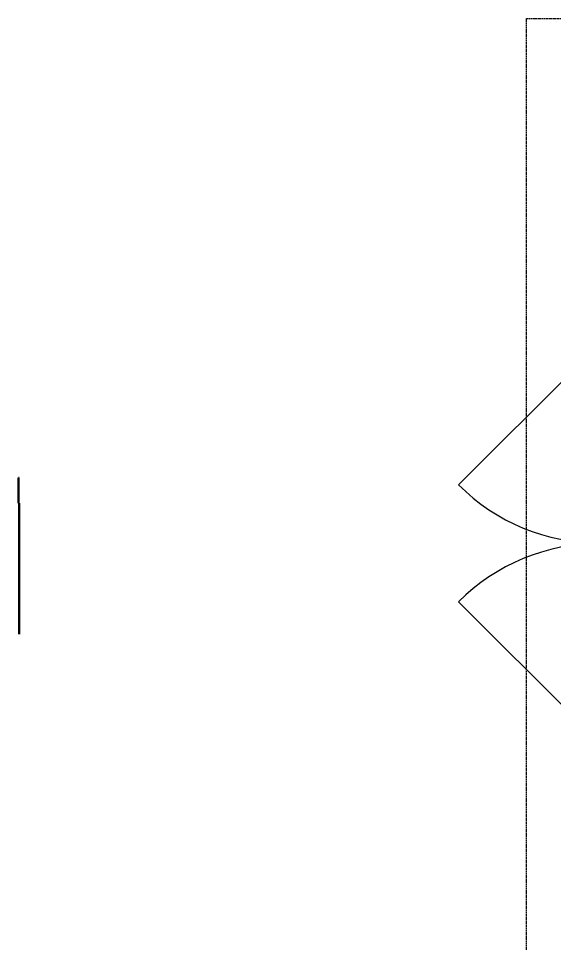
# Model space of a CAD drawing. Header units: millimetres. Extents: x 0 to 59350, y 0 to 29700.
# Drawn here: x 25453 to 26114, y 20349 to 21489 of the extents above; entities that cross this region are included whole.
import ezdxf

# ---------------------------------------------------------------- set-up
doc = ezdxf.new("R2010")
doc.units = ezdxf.units.MM
doc.linetypes.add('VERDECKT2_S2', pattern=[2.7, 2, -0.7])
doc.layers.add('Standard', color=7, linetype='Continuous', lineweight=25)

msp = doc.modelspace()

# ---------------------------------------------------------------- linework, layer by layer
at = {"layer": 'Standard', "color": 7, "linetype": 'VERDECKT2_S2', "lineweight": -3}
for p, q in [((26079.1, 21488.7), (26879.1, 21488.7)), ((26079.1, 18841.2), (26079.1, 21488.7))]:
    msp.add_line(p, q, dxfattribs=at)
at = {"layer": 'Standard', "color": 5, "linetype": 'Continuous', "lineweight": -3}
for p, q in [((26169.1, 21087.7), (25995.4, 20914)), ((26169.1, 20596.2), (25995.4, 20769.9))]:
    msp.add_line(p, q, dxfattribs=at)
at = {"layer": 'Standard', "color": 7, "linetype": 'Continuous', "lineweight": 50}
for p, q in [((25453.4, 20922.8), (25454.4, 20922.8)), ((25453.4, 20891.3), (25453.4, 20922.8)), ((25454.4, 20891.3), (25453.4, 20891.3)), ((25454.4, 20730), (25454.4, 20891.3))]:
    msp.add_line(p, q, dxfattribs=at)
at = {"layer": 'Standard', "color": 25, "linetype": 'Continuous', "lineweight": -3}
for p, q in [((25454.4, 20922.8), (25453.4, 20922.8)), ((25453.4, 20891.3), (25453.4, 20922.8)), ((25453.4, 20891.3), (25454.4, 20891.3))]:
    msp.add_line(p, q, dxfattribs=at)
at = {"layer": 'Standard', "color": 36, "linetype": 'Continuous', "lineweight": 18}
msp.add_line((25454.4, 20730), (25454.4, 20891.3), dxfattribs=at)
at = {"layer": 'Standard', "color": 5, "linetype": 'Continuous', "lineweight": -3}
for centre, start, end in [((26169.1, 21087.7), 225, 270), ((26169.1, 20596.2), 90, 135)]:
    msp.add_arc(centre, 245.6, start, end, dxfattribs=at)

doc.saveas('drawing.dxf')
